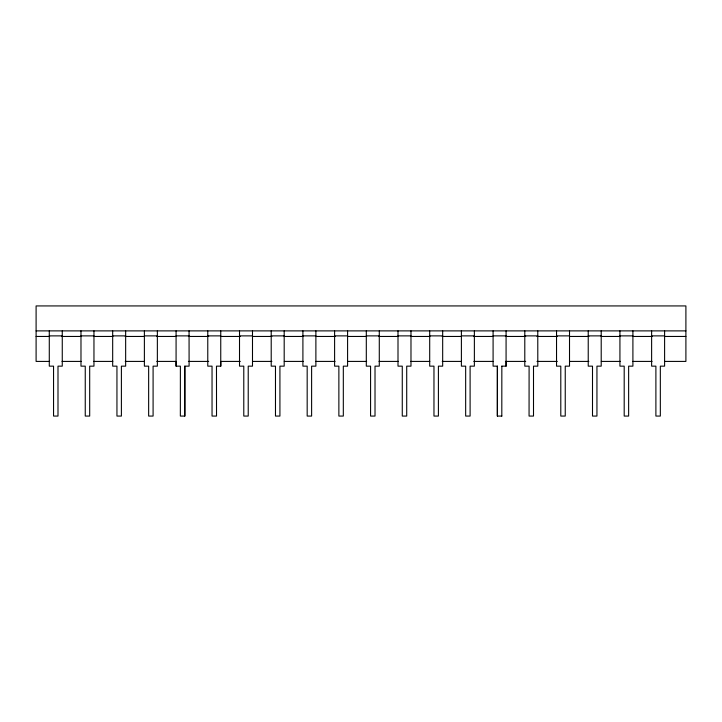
<?xml version="1.0" encoding="UTF-8"?>
<svg xmlns="http://www.w3.org/2000/svg" width="722" height="722" viewBox="0 0 722 722"><rect width="100%" height="100%" fill="white"/><g stroke="black" fill="none" stroke-linecap="round" stroke-linejoin="round"><path stroke-width="1.08" d="M36.1 330.884L685.9 330.884M49.286 335.883L62.263 335.883M80.981 335.883L93.959 335.883M112.677 335.883L125.655 335.883M144.382 335.883L157.36 335.883M176.078 335.883L189.056 335.883M207.774 335.883L220.751 335.883M239.514 335.883L252.492 335.883M271.21 335.883L284.188 335.883M302.906 335.883L315.884 335.883M334.602 335.883L347.589 335.883M366.307 335.883L379.285 335.883M398.002 335.883L410.98 335.883M429.698 335.883L442.676 335.883M461.394 335.883L474.372 335.883M493.09 335.883L506.077 335.883M524.795 335.883L537.773 335.883M556.536 335.883L569.514 335.883M588.231 335.883L601.209 335.883M619.927 335.883L632.905 335.883M651.623 335.883L664.601 335.883M36.1 336.452L49.637 336.452M62.047 336.452L81.225 336.452M93.634 336.452L112.812 336.452M125.222 336.452L144.4 336.452M156.809 336.452L175.987 336.452M188.397 336.452L208.703 336.452M221.112 336.452L240.291 336.452M252.7 336.452L271.878 336.452M284.287 336.452L303.466 336.452M315.875 336.452L335.053 336.452M347.462 336.452L366.641 336.452M379.05 336.452L398.228 336.452M410.637 336.452L429.816 336.452M442.225 336.452L461.403 336.452M473.812 336.452L492.991 336.452M505.4 336.452L525.706 336.452M536.987 336.452L557.294 336.452M569.703 336.452L588.881 336.452M601.291 336.452L620.469 336.452M632.878 336.452L652.056 336.452M664.466 336.452L685.9 336.452M49.637 361.415L36.1 361.415L36.1 305.929L685.9 305.929L685.9 361.415L664.466 361.415M62.047 361.415L81.225 361.415M93.634 361.415L112.812 361.415M125.222 361.415L144.4 361.415M156.809 361.415L175.987 361.415M188.397 361.415L208.703 361.415M221.112 361.415L240.291 361.415M252.7 361.415L271.878 361.415M284.287 361.415L303.466 361.415M315.875 361.415L335.053 361.415M347.462 361.415L366.641 361.415M379.05 361.415L398.228 361.415M410.637 361.415L429.816 361.415M442.225 361.415L461.403 361.415M473.812 361.415L492.991 361.415M505.4 361.415L525.706 361.415M536.987 361.415L557.294 361.415M569.703 361.415L588.881 361.415M601.291 361.415L620.469 361.415M632.878 361.415L652.056 361.415M176.078 330.884L176.078 366.153L180.383 366.153L180.347 416.071L184.832 416.071L184.832 366.153L189.101 366.153L189.056 330.884M220.797 361.668L220.797 366.153L216.483 366.153L216.528 416.071L212.042 416.071L212.042 366.153L207.774 366.153L207.774 330.884M501.844 416.071L497.359 416.071L497.404 366.153L493.09 366.153L493.09 330.884M501.808 366.153L506.113 366.153L506.113 361.668M664.601 330.884L664.601 366.153L660.332 366.153L660.332 416.071L655.892 416.071L655.892 366.153L651.623 366.153L651.623 330.884M632.905 330.884L632.905 366.153L628.636 366.153L628.636 416.071L624.196 416.071L624.196 366.153L619.927 366.153L619.927 330.884M601.209 330.884L601.209 366.153L596.941 366.153L596.941 416.071L592.5 416.071L592.5 366.153L588.231 366.153L588.231 330.884M569.514 330.884L569.514 366.153L565.245 366.153L565.245 416.071L560.795 416.071L560.795 366.153L556.536 366.153L556.536 330.884M537.773 330.884L537.809 366.153L533.504 366.153L533.504 416.071L529.064 416.071L529.1 366.153L524.795 366.153L524.795 330.884M506.077 330.884L506.077 366.153M501.844 366.153L501.808 416.071M497.359 366.153L497.359 416.071M474.372 330.884L474.372 366.153L470.103 366.153L470.103 416.071L465.663 416.071L465.663 366.153L461.394 366.153L461.394 330.884M442.676 330.884L442.676 366.153L438.407 366.153L438.407 416.071L433.967 416.071L433.967 366.153L429.698 366.153L429.698 330.884M410.98 330.884L410.98 366.153L406.712 366.153L406.712 416.071L402.271 416.071L402.271 366.153L398.002 366.153L398.002 330.884M379.285 330.884L379.285 366.153L375.016 366.153L375.016 416.071L370.576 416.071L370.576 366.153L366.307 366.153L366.307 330.884M347.589 330.884L347.589 366.153L343.32 366.153L343.32 416.071L338.871 416.071L338.871 366.153L334.602 366.153L334.602 330.884M315.884 330.884L315.884 366.153L311.615 366.153L311.615 416.071L307.175 416.071L307.175 366.153L302.906 366.153L302.906 330.884M284.188 330.884L284.188 366.153L279.919 366.153L279.919 416.071L275.479 416.071L275.479 366.153L271.21 366.153L271.21 330.884M252.492 330.884L252.492 366.153L248.224 366.153L248.224 416.071L243.783 416.071L243.783 366.153L239.514 366.153L239.514 330.884M220.751 330.884L220.751 366.153M184.787 366.153L184.787 416.071M176.114 361.668L176.114 366.153M157.36 330.884L157.36 366.153L153.091 366.153L153.091 416.071L148.651 416.071L148.651 366.153L144.382 366.153L144.382 330.884M125.655 330.884L125.655 366.153L121.395 366.153L121.395 416.071L116.946 416.071L116.946 366.153L112.677 366.153L112.677 330.884M93.959 330.884L93.959 366.153L89.69 366.153L89.69 416.071L85.25 416.071L85.25 366.153L80.981 366.153L80.981 330.884M62.263 330.884L62.263 366.153L57.995 366.153L57.995 416.071L53.554 416.071L53.554 366.153L49.286 366.153L49.286 330.884"/></g></svg>
